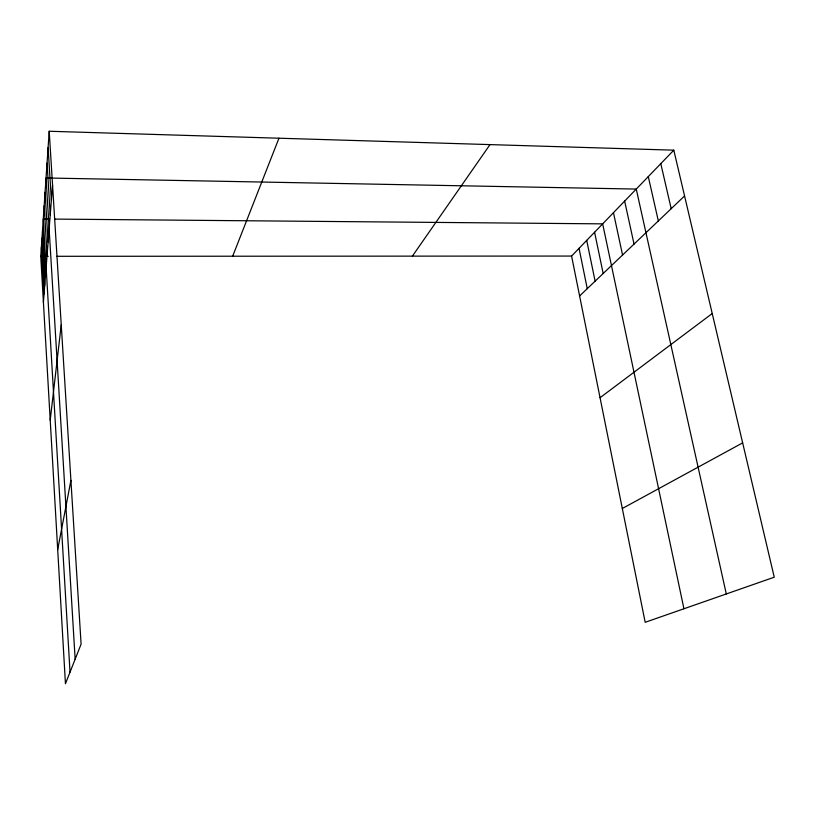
<?xml version="1.0" encoding="UTF-8"?>
<svg xmlns="http://www.w3.org/2000/svg" width="815" height="815" viewBox="0 0 815 815"><rect width="100%" height="100%" fill="white"/><g stroke="black" fill="none" stroke-linecap="round" stroke-linejoin="round"><path stroke-width="1.22" d="M49.206 131.256L81.093 644.156L65.444 683.744L40.75 256.307L49.206 131.256L673.801 150.174L774.25 577.203L645.185 622.303L571.59 256.063L673.801 150.174M43.409 302.253L52.557 185.178M50.214 420.122L61.237 324.839M57.692 549.565L70.915 480.402M232.672 256.216L278.964 138.214M412.39 256.134L490.019 144.601M579.608 295.957L684.569 195.946M600.054 397.71L712.229 313.531M622.314 508.499L742.648 442.871M40.75 256.307L48.258 256.307M57.009 256.297L571.59 256.063M49.603 219.052L43.276 219.001L70.029 672.141M54.666 219.092L602.662 223.86L683.938 608.764M660.792 163.642L671.193 208.691M648.292 176.6L658.337 220.947M726.297 593.962L636.25 189.07L46.048 177.986L75.153 659.182M624.647 201.091L634.039 244.093M613.461 212.684L622.558 255.034M594.583 232.234L603.182 273.494M586.718 240.394L595.113 281.175M579.047 248.331L587.258 288.663M48.105 147.535L51.365 200.459M47.056 163.102L50.224 215.058M45.08 192.238L48.085 242.35M44.163 205.9L47.087 255.136M42.614 228.76L45.416 276.519M41.973 238.225L44.723 285.362M41.351 247.403L44.051 293.93"/></g></svg>
